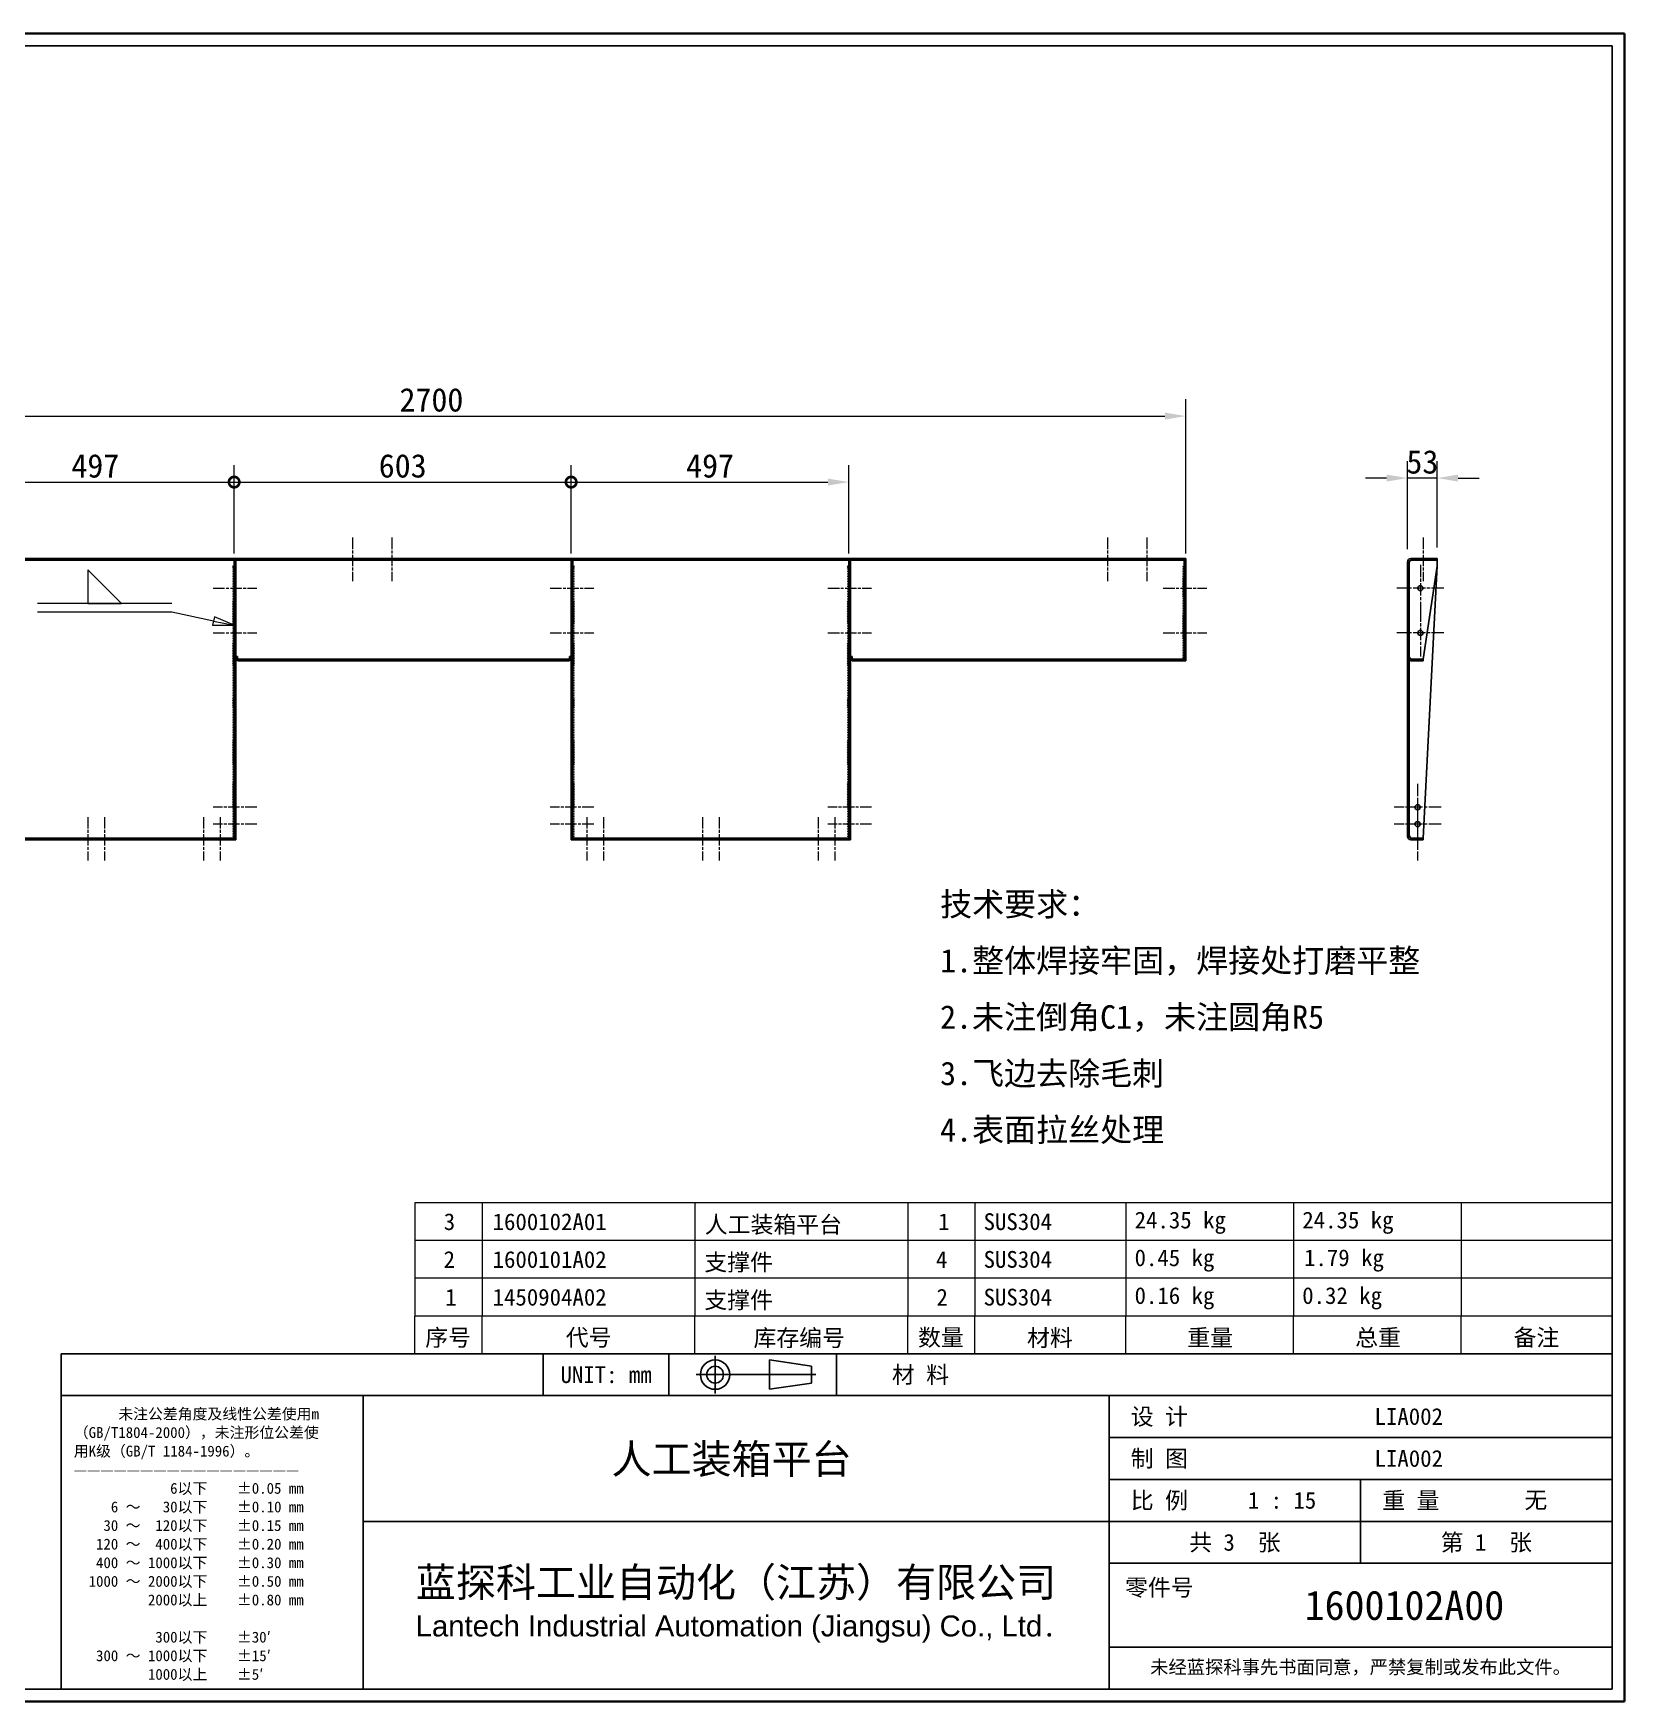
# Model space of a CAD drawing. Header units: millimetres. Extents: x 90 to 4373, y 82 to 3068.
# Drawn here: x 1525 to 4373, y 82 to 3068 of the extents above; entities that cross this region are included whole.
import ezdxf
from ezdxf.enums import TextEntityAlignment as Align

# ---------------------------------------------------------------- set-up
doc = ezdxf.new("R2010")
doc.units = ezdxf.units.MM
doc.header["$LTSCALE"] = 15
doc.linetypes.add('CHAIN', pattern=[0.3543, 0.2362, -0.0295, 0.0591, -0.0295])
doc.linetypes.add('DASHED', pattern=[0.2067, 0.1654, -0.0413])
for name, color, linetype, lineweight in [('1', 7, 'Continuous', 18), ('可见 (ISO)', 7, 'Continuous', 25), ('图框 (ISO)', 7, 'Continuous', 35), ('标题 (ISO)', 7, 'Continuous', 25)]:
    doc.layers.add(name, color=color, linetype=linetype, lineweight=lineweight)
for name, color, linetype, lineweight, true_color in [('中心标记 (ISO)', 1, 'CHAIN', 18, 0xff0000), ('中心线 (ISO)', 1, 'CHAIN', 18, 0xff0000), ('尺寸 (ISO)', 7, 'Continuous', 18, 0x008000), ('符号 (ISO)', 7, 'Continuous', 18, 0x008000), ('隐藏 (ISO)', 5, 'DASHED', 18, 0x0000ff)]:
    doc.layers.add(name, color=color, linetype=linetype, lineweight=lineweight, true_color=true_color)
doc.styles.add('文本样式164', font='SimSun.ttf')
doc.styles.add('文本样式165', font='SimSun.ttf')
doc.styles.add('文本样式74', font='SimSun.ttf')
doc.styles.add('最新国标', font='simfang.ttf')
doc.styles.add('注释文本 (ISO)', font='simfang.ttf')
doc.dimstyles.new('默认 (GB)', dxfattribs={"dimscale": 15, "dimtxt": 2.8, "dimasz": 2.5, "dimexe": 2, "dimexo": 1.5, "dimgap": 0.5, "dimtad": 1, "dimtoh": 1, "dimdsep": 46, "dimtxsty": '最新国标', "dimcen": 0.09, "dimdle": 10, "dimclrd": 256, "dimclre": 256, "dimclrt": 256, "dimaunit": 1, "dimadec": 3, "dimazin": 2, "dimtfac": 0.535714, "dimtdec": 3, "dimtmove": 0, "dimatfit": 3, "dimfxl": 0, "dimtolj": 1, "dimlwd": -1, "dimlwe": -1, "dimarcsym": 0})

# ---------------------------------------------------------------- blocks, each defined once
blk = doc.blocks.new('图框 最新国标')
at = {"layer": '图框 (ISO)'}
for p, q in [((6, 7), (6, 204.5)), ((6, 204.5), (291.5, 204.5)), ((291.5, 204.5), (291.5, 5.5)), ((6, 7), (6, 5.5)), ((6, 7), (6, 5.5)), ((291.5, 5.5), (6, 5.5))]:
    blk.add_line(p, q, dxfattribs=at)
at = {"layer": '图框 (ISO)', "color": 7, "linetype": 'Continuous', "lineweight": 25}
for p, q in [((18, 203), (290, 203)), ((18, 7), (18, 203)), ((18, 203), (290, 203)), ((53, 203), (53, 195)), ((290, 203), (290, 7)), ((290, 203), (290, 7)), ((53, 195), (18, 195)), ((290, 7), (6, 7)), ((290, 7), (18, 7))]:
    blk.add_line(p, q, dxfattribs=at)
at = {"layer": '图框 (ISO)', "style": '文本样式74'}
blk.add_attdef('零件代号_001', (44.55, 200.25), '', height=2.5, rotation=180, dxfattribs=at)
blk = doc.blocks.new('标题栏 最新国标')
at = {"layer": '标题 (ISO)'}
for p, q in [((381.98, -183.84), (196.98, -183.84)), ((196.98, -183.84), (196.98, -223.84)), ((254.48, -183.84), (254.48, -188.84)), ((269.48, -183.84), (269.48, -188.84)), ((281.48, -188.09), (281.48, -184.59)), ((281.48, -184.59), (286.48, -185.34)), ((289.48, -183.84), (289.48, -188.84)), ((381.98, -223.84), (381.98, -183.84)), ((383.48, -183.84), (383.48, -225.34)), ((286.48, -185.34), (286.48, -187.34)), ((196.98, -188.84), (381.98, -188.84)), ((232.98, -188.84), (232.98, -223.84)), ((286.48, -187.34), (281.48, -188.09)), ((321.98, -188.84), (321.98, -223.84)), ((321.98, -193.84), (381.98, -193.84)), ((321.98, -198.84), (381.98, -198.84)), ((351.98, -198.84), (351.98, -208.84)), ((321.98, -203.84), (232.98, -203.84)), ((321.98, -203.84), (381.98, -203.84)), ((321.98, -208.84), (381.98, -208.84)), ((321.98, -218.84), (381.98, -218.84)), ((196.98, -223.84), (381.98, -223.84)), ((383.48, -225.34), (196.98, -225.34))]:
    blk.add_line(p, q, dxfattribs=at)
at = {"layer": '标题 (ISO)', "linetype": 'CHAIN', "ltscale": 5.000333}
blk.add_line((274.98, -184.09), (274.98, -188.59), dxfattribs=at)
at = {"layer": '标题 (ISO)', "linetype": 'CHAIN', "ltscale": 15.834605}
blk.add_line((272.73, -186.34), (286.98, -186.34), dxfattribs=at)
at = {"layer": '标题 (ISO)'}
for radius in [1.75, 1]:
    blk.add_circle((274.98, -186.34), radius, dxfattribs=at)
at = {"layer": '1', "style": '文本样式164'}
for s, p in [('材 料', (299.48, -186.34)), ('UNIT: mm', (261.98, -186.34)), ('设 计', (327.98, -191.34)), ('制 图', (327.98, -196.34)), ('比 例', (327.98, -201.34)), ('重 量', (357.98, -201.34)), ('共 3  张', (336.98, -206.34)), ('第 1  张', (366.98, -206.34))]:
    blk.add_text(s, height=2, dxfattribs=at).set_placement(p, align=Align.MIDDLE_CENTER)
at = {"layer": '标题 (ISO)', "style": '注释文本 (ISO)'}
for s, insert, char_height, attachment_point, line_spacing_factor in [('\\fSimSun|b0|i0;{\\H1.3000;      未注公差角度及线性公差使用m\\P}\\fSimSun|b0|i0;{\\H1.3000;（GB/T1804-2000），未注形位公差使\\P}\\fSimSun|b0|i0;{\\H1.3000;用K级（GB/T 1184-1996）。\\P}\\fSimSun|b0|i0;{\\H1.3000;—————————————————\\P}\\fSimSun|b0|i0;{\\H1.3000;             6以下    ±0.05 mm\\P}\\fSimSun|b0|i0;{\\H1.3000;     6 ～   30以下    ±0.10 mm\\P}\\fSimSun|b0|i0;{\\H1.3000;    30 ～  120以下    ±0.15 mm\\P}\\fSimSun|b0|i0;{\\H1.3000;   120 ～  400以下    ±0.20 mm\\P}\\fSimSun|b0|i0;{\\H1.3000;   400 ～ 1000以下    ±0.30 mm\\P}\\fSimSun|b0|i0;{\\H1.3000;  1000 ～ 2000以下    ±0.50 mm\\P}\\fSimSun|b0|i0;{\\H1.3000;          2000以上    ±0.80 mm\\P}\\fSimSun|b0|i0;{\\H1.3000;\\P}\\fSimSun|b0|i0;{\\H1.3000;           300以下    ±30′\\P}\\fSimSun|b0|i0;{\\H1.3000;   300 ～ 1000以下    ±15′\\P}\\fSimSun|b0|i0;{\\H1.3000;          1000以上    ±5′}', (198.48, -206.63), 1.3, 4, 1.023913), ('{\\fMicrosoft YaHei|b0|i0|c134|p34;\\H1.75x;蓝探科工业自动化（江苏）有限公司\\P\\fArial|b0|i0|c0|p34;\\H0.71429x;Lantech Industrial Automation (Jiangsu) Co., Ltd\\fFangSong|b0|i0|c134|p49;.\\H1.15195x; }', (277.48, -213.84), 2, 5, 0.978695)]:
    blk.add_mtext(s, dxfattribs=dict(at, insert=insert, char_height=char_height, attachment_point=attachment_point, line_spacing_factor=line_spacing_factor))
at = {"layer": '标题 (ISO)', "attachment_point": 5, "style": '注释文本 (ISO)'}
for s, insert, char_height in [('\\fFangSong|b0|i0;零件号', (327.98, -211.84), 2), ('\\fSimSun|b0|i0;{\\H1.6000;未经蓝探科事先书面同意，严禁复制或发布此文件。}', (351.98, -221.34), 1.6)]:
    blk.add_mtext(s, dxfattribs=dict(at, insert=insert, char_height=char_height))
at = {"layer": '标题 (ISO)', "style": '注释文本 (ISO)'}
blk.add_attdef('材料', text='', height=2, dxfattribs=at).set_placement((324.48, -186.34), align=Align.MIDDLE_CENTER)
at = {"layer": '标题 (ISO)'}
for tag, p, height, style in [('设计人_001', (353.65, -192.33), 2, '注释文本 (ISO)'), ('库存编号_001', (262.62, -198.15), 3.5, '文本样式165'), ('设计人_001', (353.65, -197.33), 2, '注释文本 (ISO)'), ('视图比例_001', (338.53, -202.33), 2, '注释文本 (ISO)'), ('质量\\P3;_001', (371.53, -202.3), 2, '注释文本 (ISO)'), ('零件代号_001', (345.31, -215.59), 3.5, '文本样式165')]:
    blk.add_attdef(tag, p, '', height=height, dxfattribs=dict(at, style=style))
blk = doc.blocks.new('_DotSmall')
at = {"color": 0, "linetype": 'ByBlock', "const_width": 0.5}
blk.add_lwpolyline([(-0.0625, 0, 1), (0.0625, 0, 1)], format="xyb", close=True, dxfattribs=at)
blk = doc.blocks.new('*D7')
at = {"layer": 'Defpoints', "color": 0, "transparency": 16777216}
for p in [(1884.4, 2264.6), (1387.4, 2114.6), (1884.4, 2114.6)]:
    blk.add_point(p, dxfattribs=at)
at = {"layer": '尺寸 (ISO)', "color": 116, "true_color": 0x00803f, "transparency": 16777216}
for p, q in [((1387.4, 2137.1), (1387.4, 2294.6)), ((1884.4, 2137.1), (1884.4, 2294.6)), ((1387.4, 2264.6), (1884.4, 2264.6))]:
    blk.add_line(p, q, dxfattribs=at)
at = {"layer": '尺寸 (ISO)', "color": 116, "true_color": 0x00803f, "transparency": 16777216, "xscale": 37.5, "yscale": 37.5, "zscale": 37.5, "rotation": 180}
blk.add_blockref('_DotSmall', (1387.4, 2264.6), dxfattribs=at)
at = {"layer": '尺寸 (ISO)', "color": 116, "true_color": 0x00803f, "transparency": 16777216, "xscale": 37.5, "yscale": 37.5, "zscale": 37.5}
blk.add_blockref('_DotSmall', (1884.4, 2264.6), dxfattribs=at)
at = {"layer": '尺寸 (ISO)', "transparency": 16777216, "insert": (1636, 2293.4), "char_height": 42, "attachment_point": 5, "style": '最新国标'}
blk.add_mtext('\\A1;497', dxfattribs=at)
blk = doc.blocks.new('*D8')
at = {"layer": 'Defpoints', "color": 0, "transparency": 16777216}
for p in [(2487.4, 2264.6), (1884.4, 2114.6), (2487.4, 2114.6)]:
    blk.add_point(p, dxfattribs=at)
at = {"layer": '尺寸 (ISO)', "color": 116, "true_color": 0x00803f, "transparency": 16777216}
for p, q in [((1884.4, 2137.1), (1884.4, 2294.6)), ((2487.4, 2137.1), (2487.4, 2294.6)), ((1884.4, 2264.6), (2487.4, 2264.6))]:
    blk.add_line(p, q, dxfattribs=at)
at = {"layer": '尺寸 (ISO)', "color": 116, "true_color": 0x00803f, "transparency": 16777216, "xscale": 37.5, "yscale": 37.5, "zscale": 37.5, "rotation": 180}
blk.add_blockref('_DotSmall', (1884.4, 2264.6), dxfattribs=at)
at = {"layer": '尺寸 (ISO)', "color": 116, "true_color": 0x00803f, "transparency": 16777216, "xscale": 37.5, "yscale": 37.5, "zscale": 37.5}
blk.add_blockref('_DotSmall', (2487.4, 2264.6), dxfattribs=at)
at = {"layer": '尺寸 (ISO)', "transparency": 16777216, "insert": (2186, 2293.4), "char_height": 42, "attachment_point": 5, "style": '最新国标'}
blk.add_mtext('\\A1;603', dxfattribs=at)
blk = doc.blocks.new('*D9')
at = {"layer": 'Defpoints', "color": 0, "transparency": 16777216}
for p in [(2984.4, 2264.6), (2487.4, 2114.6), (2984.4, 2114.6)]:
    blk.add_point(p, dxfattribs=at)
at = {"layer": '尺寸 (ISO)', "color": 116, "true_color": 0x00803f, "transparency": 16777216}
for p, q in [((2487.4, 2137.1), (2487.4, 2294.6)), ((2984.4, 2137.1), (2984.4, 2294.6)), ((2487.4, 2264.6), (2946.9, 2264.6))]:
    blk.add_line(p, q, dxfattribs=at)
blk.add_solid([(2946.9, 2270.9), (2946.9, 2258.4), (2984.4, 2264.6)], dxfattribs=at)
at = {"layer": '尺寸 (ISO)', "color": 116, "true_color": 0x00803f, "transparency": 16777216, "xscale": 37.5, "yscale": 37.5, "zscale": 37.5, "rotation": 180}
blk.add_blockref('_DotSmall', (2487.4, 2264.6), dxfattribs=at)
at = {"layer": '尺寸 (ISO)', "transparency": 16777216, "insert": (2736, 2293.4), "char_height": 42, "attachment_point": 5, "style": '最新国标'}
blk.add_mtext('\\A1;497', dxfattribs=at)
blk = doc.blocks.new('*D10')
at = {"layer": 'Defpoints', "color": 0, "transparency": 16777216}
for p in [(3587.4, 2382.7), (887.4, 2114.4), (3587.4, 2114.4)]:
    blk.add_point(p, dxfattribs=at)
at = {"layer": '尺寸 (ISO)', "color": 116, "true_color": 0x00803f, "transparency": 16777216}
for p, q in [((887.4, 2136.9), (887.4, 2412.7)), ((3587.4, 2136.9), (3587.4, 2412.7)), ((924.9, 2382.7), (3549.9, 2382.7))]:
    blk.add_line(p, q, dxfattribs=at)
for points in [[(924.9, 2389), (924.9, 2376.5), (887.4, 2382.7)], [(3549.9, 2389), (3549.9, 2376.5), (3587.4, 2382.7)]]:
    blk.add_solid(points, dxfattribs=at)
at = {"layer": '尺寸 (ISO)', "transparency": 16777216, "insert": (2237.4, 2411.5), "char_height": 42, "attachment_point": 5, "style": '最新国标'}
blk.add_mtext('\\A1;2700', dxfattribs=at)
blk = doc.blocks.new('*D13')
at = {"layer": 'Defpoints', "color": 0, "transparency": 16777216}
for p in [(3984.1, 2271.8), (3984.1, 2121.8), (4037.1, 2124.8)]:
    blk.add_point(p, dxfattribs=at)
at = {"layer": '尺寸 (ISO)', "color": 116, "true_color": 0x00803f, "transparency": 16777216}
for p, q in [((3984.1, 2144.3), (3984.1, 2301.8)), ((4037.1, 2147.3), (4037.1, 2301.8)), ((3946.6, 2271.8), (3909.1, 2271.8)), ((4037.1, 2271.8), (3984.1, 2271.8)), ((4074.6, 2271.8), (4112.1, 2271.8))]:
    blk.add_line(p, q, dxfattribs=at)
for points in [[(3946.6, 2278), (3946.6, 2265.5), (3984.1, 2271.8)], [(4074.6, 2278), (4074.6, 2265.5), (4037.1, 2271.8)]]:
    blk.add_solid(points, dxfattribs=at)
at = {"layer": '尺寸 (ISO)', "transparency": 16777216, "insert": (4010.6, 2300.5), "char_height": 42, "attachment_point": 5, "style": '最新国标'}
blk.add_mtext('\\A1;53', dxfattribs=at)
blk = doc.blocks.new('明细栏')
at = {"layer": '符号 (ISO)'}
for p, q in [((290, 65.01), (147.2, 65.01)), ((147.2, 65.01), (147.2, 51.5)), ((155.2, 65.01), (155.2, 51.5)), ((180.6, 65.01), (180.6, 51.5)), ((206, 65.01), (206, 51.5)), ((214, 65.01), (214, 51.5)), ((232, 65.01), (232, 51.5)), ((252, 65.01), (252, 51.5)), ((272, 65.01), (272, 51.5)), ((290, 65.01), (290, 51.5)), ((290, 60.51), (147.2, 60.51)), ((290, 56), (147.2, 56)), ((290, 51.5), (147.2, 51.5)), ((147.2, 47), (147.2, 51.5)), ((155.2, 47), (155.2, 51.5)), ((180.6, 47), (180.6, 51.5)), ((206, 47), (206, 51.5)), ((214, 47), (214, 51.5)), ((232, 47), (232, 51.5)), ((252, 47), (252, 51.5)), ((272, 47), (272, 51.5)), ((290, 47), (290, 51.5)), ((290, 47), (147.2, 47))]:
    blk.add_line(p, q, dxfattribs=at)
at = {"layer": '符号 (ISO)', "char_height": 2, "attachment_point": 7, "style": '注释文本 (ISO)'}
for s, insert in [('3', (150.63, 61.72)), ('1600102A01', (156.46, 61.71)), ('人工装箱平台', (181.77, 61.18)), ('1', (209.61, 61.74)), ('SUS304', (215.03, 61.72)), ('24.35 kg', (233.05, 61.29)), ('24.35 kg', (253.05, 61.29)), ('2', (150.61, 57.24)), ('1600101A02', (156.46, 57.21)), ('支撑件', (181.72, 56.69)), ('4', (209.35, 57.24)), ('SUS304', (215.03, 57.22)), ('0.45 kg', (233.04, 56.79)), ('1.79 kg', (253.26, 56.79)), ('1', (150.81, 52.74)), ('1450904A02', (156.46, 52.71)), ('支撑件', (181.72, 52.19)), ('2', (209.41, 52.74)), ('SUS304', (215.03, 52.72)), ('0.16 kg', (233.04, 52.28)), ('0.32 kg', (253.04, 52.28)), ('序号', (148.42, 47.7)), ('代号', (165.19, 47.72)), ('库存编号', (187.58, 47.65)), ('数量', (207.21, 47.71)), ('材料', (220.21, 47.67)), ('重量', (239.33, 47.77)), ('总重', (259.36, 47.74)), ('备注', (278.25, 47.72))]:
    blk.add_mtext(s, dxfattribs=dict(at, insert=insert))
blk = doc.blocks.new('Caterpillar3')
at = {"layer": '符号 (ISO)'}
for centre in [(125.62, 141.19), (125.62, 140.99), (125.62, 140.79), (125.62, 140.59), (125.62, 140.39), (125.62, 140.19), (125.62, 139.99), (125.62, 139.79), (125.62, 139.59), (125.62, 139.39), (125.62, 139.19), (125.62, 138.99), (125.62, 138.79), (125.62, 138.59), (125.62, 138.39), (125.62, 138.19), (125.62, 137.99), (125.62, 137.79), (125.62, 137.59), (125.62, 137.39), (125.62, 137.19), (125.62, 136.99), (125.62, 136.79), (125.62, 136.59), (125.62, 136.39), (125.62, 136.19), (125.62, 135.99), (125.62, 135.79), (125.62, 135.59), (125.62, 135.39), (125.62, 135.19), (125.62, 134.99), (125.62, 134.79), (125.62, 134.59), (125.62, 134.39), (125.62, 134.19), (125.62, 133.99), (125.62, 133.79), (125.62, 133.59), (125.62, 133.39), (125.62, 133.19), (125.62, 132.99), (125.62, 132.78), (125.62, 132.58), (125.62, 132.38), (125.62, 132.18), (125.62, 131.98), (125.62, 131.78), (125.62, 131.58), (125.62, 131.38), (125.62, 131.18), (125.62, 130.98), (125.62, 130.78), (125.62, 130.58), (125.62, 130.38), (125.62, 130.18), (125.62, 129.98), (125.62, 129.78), (125.62, 129.58), (125.62, 129.38), (125.62, 129.18), (125.62, 128.98), (125.62, 128.78), (125.62, 128.58), (125.62, 128.38), (125.62, 128.18), (125.62, 127.98), (125.62, 127.78), (125.62, 127.58), (125.62, 127.38), (125.62, 127.18), (125.62, 126.98), (125.62, 126.78), (125.62, 126.58), (125.62, 126.38), (125.62, 126.18), (125.62, 125.98), (125.62, 125.78), (125.62, 125.58), (125.62, 125.38), (125.62, 125.18), (125.62, 124.98), (125.62, 124.78), (125.62, 124.58), (125.62, 124.37), (125.62, 124.17), (125.62, 123.97), (125.62, 123.77), (125.62, 123.57), (125.62, 123.37), (125.62, 123.17), (125.62, 122.97), (125.62, 122.77), (125.62, 122.57), (125.62, 122.37), (125.62, 122.17), (125.62, 121.97), (125.62, 121.77), (125.62, 121.57), (125.62, 121.37), (125.62, 121.17), (125.62, 120.97), (125.62, 120.77), (125.62, 120.57), (125.62, 120.37), (125.62, 120.17), (125.62, 119.97), (125.62, 119.77), (125.62, 119.57), (125.62, 119.37), (125.62, 119.17), (125.62, 118.97), (125.62, 118.77), (125.62, 118.57), (125.62, 118.37), (125.62, 118.17), (125.62, 117.97), (125.62, 117.77), (125.62, 117.57), (125.62, 117.37), (125.62, 117.17), (125.62, 116.97), (125.62, 116.77), (125.62, 116.57), (125.62, 116.37), (125.62, 116.17), (125.62, 115.97), (125.62, 115.76), (125.62, 115.56), (125.62, 115.36), (125.62, 115.16), (125.62, 114.96), (125.62, 114.76), (125.62, 114.56), (125.62, 114.36), (125.62, 114.16), (125.62, 113.96), (125.62, 113.76), (125.62, 113.56), (125.62, 113.36), (125.62, 113.16), (125.62, 112.96), (125.62, 112.76), (125.62, 112.56), (125.62, 112.36), (125.62, 112.16), (125.62, 111.96), (125.62, 111.76), (125.62, 111.56), (125.62, 111.36), (125.62, 111.16), (125.62, 110.96), (125.62, 110.76), (125.62, 110.56), (125.62, 110.36), (125.62, 110.16), (125.62, 109.96), (125.62, 109.76), (125.62, 109.56), (125.62, 109.36), (125.62, 109.16), (125.62, 108.96)]:
    blk.add_arc(centre, 0.3, 228.1897, 311.8103, dxfattribs=at)
blk = doc.blocks.new('Caterpillar4')
at = {"layer": '符号 (ISO)'}
for centre in [(166.02, 141.19), (166.02, 140.99), (166.02, 140.79), (166.02, 140.59), (166.02, 140.39), (166.02, 140.19), (166.02, 139.99), (166.02, 139.79), (166.02, 139.59), (166.02, 139.39), (166.02, 139.19), (166.02, 138.99), (166.02, 138.79), (166.02, 138.59), (166.02, 138.39), (166.02, 138.19), (166.02, 137.99), (166.02, 137.79), (166.02, 137.59), (166.02, 137.39), (166.02, 137.19), (166.02, 136.99), (166.02, 136.79), (166.02, 136.59), (166.02, 136.39), (166.02, 136.19), (166.02, 135.99), (166.02, 135.79), (166.02, 135.59), (166.02, 135.39), (166.02, 135.19), (166.02, 134.99), (166.02, 134.79), (166.02, 134.59), (166.02, 134.39), (166.02, 134.19), (166.02, 133.99), (166.02, 133.79), (166.02, 133.59), (166.02, 133.39), (166.02, 133.19), (166.02, 132.99), (166.02, 132.78), (166.02, 132.58), (166.02, 132.38), (166.02, 132.18), (166.02, 131.98), (166.02, 131.78), (166.02, 131.58), (166.02, 131.38), (166.02, 131.18), (166.02, 130.98), (166.02, 130.78), (166.02, 130.58), (166.02, 130.38), (166.02, 130.18), (166.02, 129.98), (166.02, 129.78), (166.02, 129.58), (166.02, 129.38), (166.02, 129.18), (166.02, 128.98), (166.02, 128.78), (166.02, 128.58), (166.02, 128.38), (166.02, 128.18), (166.02, 127.98), (166.02, 127.78), (166.02, 127.58), (166.02, 127.38), (166.02, 127.18), (166.02, 126.98), (166.02, 126.78), (166.02, 126.58), (166.02, 126.38), (166.02, 126.18), (166.02, 125.98), (166.02, 125.78), (166.02, 125.58), (166.02, 125.38), (166.02, 125.18), (166.02, 124.98), (166.02, 124.78), (166.02, 124.58), (166.02, 124.37), (166.02, 124.17), (166.02, 123.97), (166.02, 123.77), (166.02, 123.57), (166.02, 123.37), (166.02, 123.17), (166.02, 122.97), (166.02, 122.77), (166.02, 122.57), (166.02, 122.37), (166.02, 122.17), (166.02, 121.97), (166.02, 121.77), (166.02, 121.57), (166.02, 121.37), (166.02, 121.17), (166.02, 120.97), (166.02, 120.77), (166.02, 120.57), (166.02, 120.37), (166.02, 120.17), (166.02, 119.97), (166.02, 119.77), (166.02, 119.57), (166.02, 119.37), (166.02, 119.17), (166.02, 118.97), (166.02, 118.77), (166.02, 118.57), (166.02, 118.37), (166.02, 118.17), (166.02, 117.97), (166.02, 117.77), (166.02, 117.57), (166.02, 117.37), (166.02, 117.17), (166.02, 116.97), (166.02, 116.77), (166.02, 116.57), (166.02, 116.37), (166.02, 116.17), (166.02, 115.97), (166.02, 115.76), (166.02, 115.56), (166.02, 115.36), (166.02, 115.16), (166.02, 114.96), (166.02, 114.76), (166.02, 114.56), (166.02, 114.36), (166.02, 114.16), (166.02, 113.96), (166.02, 113.76), (166.02, 113.56), (166.02, 113.36), (166.02, 113.16), (166.02, 112.96), (166.02, 112.76), (166.02, 112.56), (166.02, 112.36), (166.02, 112.16), (166.02, 111.96), (166.02, 111.76), (166.02, 111.56), (166.02, 111.36), (166.02, 111.16), (166.02, 110.96), (166.02, 110.76), (166.02, 110.56), (166.02, 110.36), (166.02, 110.16), (166.02, 109.96), (166.02, 109.76), (166.02, 109.56), (166.02, 109.36), (166.02, 109.16), (166.02, 108.96)]:
    blk.add_arc(centre, 0.3, 228.1897, 311.8103, dxfattribs=at)
blk = doc.blocks.new('Caterpillar5')
at = {"layer": '符号 (ISO)'}
for centre in [(198.96, 141.19), (198.96, 140.99), (198.96, 140.79), (198.96, 140.59), (198.96, 140.39), (198.96, 140.19), (198.96, 139.99), (198.96, 139.79), (198.96, 139.59), (198.96, 139.39), (198.96, 139.19), (198.96, 138.99), (198.96, 138.79), (198.96, 138.59), (198.96, 138.39), (198.96, 138.19), (198.96, 137.99), (198.96, 137.79), (198.96, 137.59), (198.96, 137.39), (198.96, 137.19), (198.96, 136.99), (198.96, 136.79), (198.96, 136.59), (198.96, 136.39), (198.96, 136.19), (198.96, 135.99), (198.96, 135.79), (198.96, 135.59), (198.96, 135.39), (198.96, 135.19), (198.96, 134.99), (198.96, 134.79), (198.96, 134.59), (198.96, 134.39), (198.96, 134.19), (198.96, 133.99), (198.96, 133.79), (198.96, 133.59), (198.96, 133.39), (198.96, 133.19), (198.96, 132.99), (198.96, 132.78), (198.96, 132.58), (198.96, 132.38), (198.96, 132.18), (198.96, 131.98), (198.96, 131.78), (198.96, 131.58), (198.96, 131.38), (198.96, 131.18), (198.96, 130.98), (198.96, 130.78), (198.96, 130.58), (198.96, 130.38), (198.96, 130.18), (198.96, 129.98), (198.96, 129.78), (198.96, 129.58), (198.96, 129.38), (198.96, 129.18), (198.96, 128.98), (198.96, 128.78), (198.96, 128.58), (198.96, 128.38), (198.96, 128.18), (198.96, 127.98), (198.96, 127.78), (198.96, 127.58), (198.96, 127.38), (198.96, 127.18), (198.96, 126.98), (198.96, 126.78), (198.96, 126.58), (198.96, 126.38), (198.96, 126.18), (198.96, 125.98), (198.96, 125.78), (198.96, 125.58), (198.96, 125.38), (198.96, 125.18), (198.96, 124.98), (198.96, 124.78), (198.96, 124.58), (198.96, 124.37), (198.96, 124.17), (198.96, 123.97), (198.96, 123.77), (198.96, 123.57), (198.96, 123.37), (198.96, 123.17), (198.96, 122.97), (198.96, 122.77), (198.96, 122.57), (198.96, 122.37), (198.96, 122.17), (198.96, 121.97), (198.96, 121.77), (198.96, 121.57), (198.96, 121.37), (198.96, 121.17), (198.96, 120.97), (198.96, 120.77), (198.96, 120.57), (198.96, 120.37), (198.96, 120.17), (198.96, 119.97), (198.96, 119.77), (198.96, 119.57), (198.96, 119.37), (198.96, 119.17), (198.96, 118.97), (198.96, 118.77), (198.96, 118.57), (198.96, 118.37), (198.96, 118.17), (198.96, 117.97), (198.96, 117.77), (198.96, 117.57), (198.96, 117.37), (198.96, 117.17), (198.96, 116.97), (198.96, 116.77), (198.96, 116.57), (198.96, 116.37), (198.96, 116.17), (198.96, 115.97), (198.96, 115.76), (198.96, 115.56), (198.96, 115.36), (198.96, 115.16), (198.96, 114.96), (198.96, 114.76), (198.96, 114.56), (198.96, 114.36), (198.96, 114.16), (198.96, 113.96), (198.96, 113.76), (198.96, 113.56), (198.96, 113.36), (198.96, 113.16), (198.96, 112.96), (198.96, 112.76), (198.96, 112.56), (198.96, 112.36), (198.96, 112.16), (198.96, 111.96), (198.96, 111.76), (198.96, 111.56), (198.96, 111.36), (198.96, 111.16), (198.96, 110.96), (198.96, 110.76), (198.96, 110.56), (198.96, 110.36), (198.96, 110.16), (198.96, 109.96), (198.96, 109.76), (198.96, 109.56), (198.96, 109.36), (198.96, 109.16), (198.96, 108.96)]:
    blk.add_arc(centre, 0.3, 228.1897, 311.8103, dxfattribs=at)
blk = doc.blocks.new('Caterpillar6')
at = {"layer": '符号 (ISO)'}
for centre in [(238.96, 141.18), (238.96, 140.98), (238.96, 140.78), (238.96, 140.58), (238.96, 140.38), (238.96, 140.18), (238.96, 139.98), (238.96, 139.77), (238.96, 139.57), (238.96, 139.37), (238.96, 139.17), (238.96, 138.97), (238.96, 138.77), (238.96, 138.57), (238.96, 138.37), (238.96, 138.17), (238.96, 137.97), (238.96, 137.77), (238.96, 137.57), (238.96, 137.37), (238.96, 137.17), (238.96, 136.97), (238.96, 136.77), (238.96, 136.57), (238.96, 136.37), (238.96, 136.17), (238.96, 135.97), (238.96, 135.76), (238.96, 135.56), (238.96, 135.36), (238.96, 135.16), (238.96, 134.96), (238.96, 134.76), (238.96, 134.56), (238.96, 134.36), (238.96, 134.16), (238.96, 133.96), (238.96, 133.76), (238.96, 133.56), (238.96, 133.36), (238.96, 133.16), (238.96, 132.96), (238.96, 132.76), (238.96, 132.56), (238.96, 132.36), (238.96, 132.16), (238.96, 131.95), (238.96, 131.75), (238.96, 131.55), (238.96, 131.35), (238.96, 131.15), (238.96, 130.95), (238.96, 130.75), (238.96, 130.55), (238.96, 130.35), (238.96, 130.15)]:
    blk.add_arc(centre, 0.3, 228.1897, 311.8103, dxfattribs=at)
blk = doc.blocks.new('焊接符号标识符1')
at = {"layer": '符号 (ISO)'}
for p, q in [((112.18, 136.49), (108.18, 140.49)), ((108.18, 140.49), (108.18, 136.49)), ((118.18, 135.44), (102.18, 135.44)), ((108.18, 136.49), (112.18, 136.49)), ((123.16, 134.4), (118.18, 135.44)), ((123.27, 134.89), (123.06, 133.91)), ((123.06, 133.91), (125.61, 133.89)), ((123.16, 134.4), (125.61, 133.89)), ((125.61, 133.89), (123.27, 134.89))]:
    blk.add_line(p, q, dxfattribs=at)
at = {"layer": '符号 (ISO)', "linetype": 'DASHED', "ltscale": 12.901145}
blk.add_line((118.18, 136.49), (102.18, 136.49), dxfattribs=at)
at = {"layer": '符号 (ISO)', "flags": 128}
blk.add_lwpolyline([(123.06, 133.91), (125.61, 133.89), (123.27, 134.89), (123.06, 133.91)], dxfattribs=at)
at = {"layer": '符号 (ISO)'}
blk.add_solid([(123.06, 133.91), (125.61, 133.89), (123.27, 134.89), (123.06, 133.91)], dxfattribs=at)

msp = doc.modelspace()

# ---------------------------------------------------------------- linework, layer by layer
at = {"layer": '中心标记 (ISO)', "ltscale": 6.222661}
for p, q in [((4007.056, 2116.751), (4007.056, 2032.751)), ((4049.056, 2074.751), (3965.056, 2074.751)), ((4007.056, 2036.751), (4007.056, 1952.751)), ((4049.056, 1994.751), (3965.056, 1994.751)), ((4002.056, 1724.751), (4002.056, 1640.751)), ((4044.056, 1682.751), (3960.056, 1682.751)), ((4002.056, 1694.751), (4002.056, 1610.751)), ((4044.056, 1652.751), (3960.056, 1652.751))]:
    msp.add_line(p, q, dxfattribs=at)
at = {"layer": '中心线 (ISO)', "ltscale": 5.778179}
for p, q in [((2096.373, 2165.251), (2096.373, 2087.251)), ((2166.373, 2165.251), (2166.373, 2087.251)), ((3447.373, 2165.251), (3447.373, 2087.251)), ((3517.373, 2165.251), (3517.373, 2087.251)), ((4012.056, 2165.251), (4012.056, 2087.251)), ((1846.873, 2074.751), (1924.873, 2074.751)), ((2449.873, 2074.751), (2527.873, 2074.751)), ((2946.873, 2074.751), (3024.873, 2074.751)), ((3546.873, 2074.751), (3624.873, 2074.751)), ((1846.873, 1994.751), (1924.873, 1994.751)), ((2449.873, 1994.751), (2527.873, 1994.751)), ((2946.873, 1994.751), (3024.873, 1994.751)), ((3546.873, 1994.751), (3624.873, 1994.751)), ((1924.873, 1682.751), (1846.873, 1682.751)), ((2527.873, 1682.751), (2449.873, 1682.751)), ((3024.873, 1682.751), (2946.873, 1682.751)), ((1622.373, 1665.251), (1622.373, 1587.251)), ((1652.373, 1665.251), (1652.373, 1587.251)), ((1829.373, 1665.251), (1829.373, 1587.251)), ((1924.873, 1652.751), (1846.873, 1652.751)), ((1859.373, 1665.251), (1859.373, 1587.251)), ((2527.873, 1652.751), (2449.873, 1652.751)), ((2515.373, 1665.251), (2515.373, 1587.251)), ((2545.373, 1665.251), (2545.373, 1587.251)), ((2722.373, 1665.251), (2722.373, 1587.251)), ((2752.373, 1665.251), (2752.373, 1587.251)), ((2929.373, 1665.251), (2929.373, 1587.251)), ((3024.873, 1652.751), (2946.873, 1652.751)), ((2959.373, 1665.251), (2959.373, 1587.251)), ((4002.056, 1665.251), (4002.056, 1587.251))]:
    msp.add_line(p, q, dxfattribs=at)
at = {"layer": '可见 (ISO)'}
for p, q in [((3582.373, 2127.751), (892.373, 2127.751)), ((892.373, 2124.751), (3582.373, 2124.751)), ((1884.373, 2124.751), (1884.373, 2114.879)), ((1884.373, 2124.751), (1887.373, 2124.751)), ((1887.373, 2124.751), (1887.373, 2114.879)), ((2487.373, 2124.751), (2487.373, 2114.879)), ((2487.373, 2124.751), (2490.373, 2124.751)), ((2490.373, 2124.751), (2490.373, 2114.879)), ((2984.373, 2124.751), (2984.373, 2114.879)), ((2984.373, 2124.751), (2987.373, 2124.751)), ((2987.373, 2124.751), (2987.373, 2114.879)), ((3582.373, 2127.751), (3587.373, 2127.751)), ((3584.373, 2124.751), (3582.373, 2124.751)), ((3584.373, 2124.751), (3584.373, 2115.123)), ((3584.373, 2124.751), (3587.373, 2124.751)), ((3587.373, 2124.751), (3587.373, 2127.751)), ((3587.373, 2124.751), (3587.373, 2115.123)), ((3984.056, 2121.751), (3984.056, 1950.751)), ((3987.056, 1950.751), (3987.056, 2121.751)), ((3987.056, 1952.751), (3987.056, 2119.751)), ((4032.056, 2127.751), (3990.056, 2127.751)), ((3990.056, 2124.751), (4032.056, 2124.751)), ((3992.056, 2124.751), (4037.056, 2124.751)), ((4032.056, 2127.751), (4037.056, 2127.751)), ((4037.056, 2124.751), (4037.056, 2127.751)), ((4037.056, 2124.751), (4037.056, 2115.123)), ((1884.373, 2114.622), (1884.373, 2114.879)), ((1884.373, 2114.622), (1884.373, 1627.751)), ((1887.373, 2114.879), (1887.373, 2114.622)), ((1887.373, 2114.622), (1887.373, 1627.751)), ((2487.373, 2114.622), (2487.373, 2114.879)), ((2487.373, 2114.622), (2487.373, 1627.751)), ((2490.373, 2114.879), (2490.373, 2114.622)), ((2490.373, 2114.622), (2490.373, 1627.751)), ((2984.373, 2114.622), (2984.373, 2114.879)), ((2984.373, 2114.622), (2984.373, 1627.751)), ((2987.373, 2114.879), (2987.373, 2114.622)), ((2987.373, 2114.622), (2987.373, 1627.751)), ((3584.373, 2114.382), (3584.373, 2115.123)), ((3584.373, 2114.382), (3584.373, 1947.751)), ((3587.373, 2115.123), (3587.373, 2114.382)), ((3587.373, 2114.382), (3587.373, 1947.751)), ((4037.049, 2114.622), (4012.056, 1627.751)), ((4037.001, 2114.382), (4012.056, 1947.751)), ((4037.056, 2115.123), (4037.056, 2114.879)), ((1887.373, 1952.251), (1890.373, 1952.251)), ((1890.373, 1952.251), (1890.373, 1950.751)), ((1890.373, 1947.751), (1890.373, 1950.751)), ((1890.373, 1947.751), (2484.373, 1947.751)), ((1890.373, 1947.751), (1890.373, 1944.751)), ((1890.373, 1944.751), (2484.373, 1944.751)), ((2484.373, 1950.751), (2484.373, 1952.251)), ((2484.373, 1952.251), (2487.373, 1952.251)), ((2484.373, 1947.751), (2484.373, 1950.751)), ((2484.373, 1947.751), (2484.373, 1944.751)), ((2987.373, 1952.251), (2990.373, 1952.251)), ((2990.373, 1952.251), (2990.373, 1950.751)), ((2990.373, 1947.751), (2990.373, 1950.751)), ((2990.373, 1947.751), (3582.373, 1947.751)), ((2990.373, 1947.751), (2990.373, 1944.751)), ((2990.373, 1944.751), (3582.373, 1944.751)), ((3582.373, 1947.751), (3584.373, 1947.751)), ((3587.373, 1944.751), (3582.373, 1944.751)), ((3584.373, 1947.751), (3587.373, 1947.751)), ((3587.373, 1944.751), (3587.373, 1947.751)), ((3984.056, 1630.751), (3984.056, 1950.751)), ((3987.056, 1945.554), (3987.056, 1630.751)), ((3987.056, 1632.751), (3987.056, 1945.554)), ((3990.056, 1947.751), (4007.056, 1947.751)), ((3990.056, 1944.751), (4007.056, 1944.751)), ((4012.056, 1947.751), (3992.056, 1947.751)), ((4012.056, 1944.751), (4007.056, 1944.751)), ((4012.056, 1944.751), (4012.056, 1947.751)), ((1387.373, 1627.751), (1887.373, 1627.751)), ((1387.373, 1624.751), (1887.373, 1624.751)), ((1884.373, 1627.751), (1887.373, 1627.751)), ((1887.373, 1627.751), (1887.373, 1624.751)), ((2487.373, 1627.751), (2987.373, 1627.751)), ((2487.373, 1627.751), (2487.373, 1624.751)), ((2487.373, 1627.751), (2490.373, 1627.751)), ((2487.373, 1624.751), (2987.373, 1624.751)), ((2984.373, 1627.751), (2987.373, 1627.751)), ((2987.373, 1627.751), (2987.373, 1624.751)), ((3990.056, 1627.751), (4012.056, 1627.751)), ((3990.056, 1624.751), (4012.056, 1624.751)), ((4012.056, 1627.751), (3992.056, 1627.751)), ((4012.056, 1627.751), (4012.056, 1624.751))]:
    msp.add_line(p, q, dxfattribs=at)
for centre in [(4007.056, 2074.751), (4007.056, 1994.751), (4002.056, 1682.751), (4002.056, 1652.751)]:
    msp.add_circle(centre, 4.5, dxfattribs=at)
for centre, radius, start, end in [((3990.056, 2121.751), 6, 90, 180), ((3992.056, 2119.751), 5, 90, 180), ((3990.056, 2121.751), 3, 90, 180), ((4032.056, 2115.123), 5, 351.486012, 0), ((4032.056, 2114.879), 5, 357.061318, 0), ((3990.056, 1950.751), 6, 180, 270), ((3992.056, 1952.751), 5, 180, 270), ((3990.056, 1950.751), 3, 180, 270), ((3990.056, 1630.751), 6, 180, 270), ((3992.056, 1632.751), 5, 180, 270), ((3990.056, 1630.751), 3, 180, 270)]:
    msp.add_arc(centre, radius, start, end, dxfattribs=at)
at = {"layer": '隐藏 (ISO)', "ltscale": 0.380839}
for p, q in [((2090.873, 2127.751), (2090.873, 2124.751)), ((2101.873, 2127.751), (2101.873, 2124.751)), ((2160.873, 2127.751), (2160.873, 2124.751)), ((2171.873, 2127.751), (2171.873, 2124.751)), ((3441.873, 2127.751), (3441.873, 2124.751)), ((3452.873, 2127.751), (3452.873, 2124.751)), ((3511.873, 2127.751), (3511.873, 2124.751)), ((3522.873, 2127.751), (3522.873, 2124.751)), ((4006.556, 2127.751), (4006.556, 2124.751)), ((4017.556, 2127.751), (4017.556, 2124.751)), ((1884.373, 2079.251), (1887.373, 2079.251)), ((1884.373, 2070.251), (1887.373, 2070.251)), ((2487.373, 2079.251), (2490.373, 2079.251)), ((2487.373, 2070.251), (2490.373, 2070.251)), ((2984.373, 2079.251), (2987.373, 2079.251)), ((2984.373, 2070.251), (2987.373, 2070.251)), ((3584.373, 2079.251), (3587.373, 2079.251)), ((3584.373, 2070.251), (3587.373, 2070.251)), ((1884.373, 1999.251), (1887.373, 1999.251)), ((1884.373, 1990.251), (1887.373, 1990.251)), ((2487.373, 1999.251), (2490.373, 1999.251)), ((2487.373, 1990.251), (2490.373, 1990.251)), ((2984.373, 1999.251), (2987.373, 1999.251)), ((2984.373, 1990.251), (2987.373, 1990.251)), ((3584.373, 1999.251), (3587.373, 1999.251)), ((3584.373, 1990.251), (3587.373, 1990.251)), ((3987.056, 1952.251), (3984.056, 1952.251)), ((1887.373, 1687.251), (1884.373, 1687.251)), ((1887.373, 1678.251), (1884.373, 1678.251)), ((2490.373, 1687.251), (2487.373, 1687.251)), ((2490.373, 1678.251), (2487.373, 1678.251)), ((2987.373, 1687.251), (2984.373, 1687.251)), ((2987.373, 1678.251), (2984.373, 1678.251)), ((1887.373, 1657.251), (1884.373, 1657.251)), ((1887.373, 1648.251), (1884.373, 1648.251)), ((2490.373, 1657.251), (2487.373, 1657.251)), ((2490.373, 1648.251), (2487.373, 1648.251)), ((2987.373, 1657.251), (2984.373, 1657.251)), ((2987.373, 1648.251), (2984.373, 1648.251)), ((1617.873, 1627.751), (1617.873, 1624.751)), ((1626.873, 1627.751), (1626.873, 1624.751)), ((1647.873, 1627.751), (1647.873, 1624.751)), ((1656.873, 1627.751), (1656.873, 1624.751)), ((1824.873, 1627.751), (1824.873, 1624.751)), ((1833.873, 1627.751), (1833.873, 1624.751)), ((1854.873, 1627.751), (1854.873, 1624.751)), ((1863.873, 1627.751), (1863.873, 1624.751)), ((2510.873, 1627.751), (2510.873, 1624.751)), ((2519.873, 1627.751), (2519.873, 1624.751)), ((2540.873, 1627.751), (2540.873, 1624.751)), ((2549.873, 1627.751), (2549.873, 1624.751)), ((2717.873, 1627.751), (2717.873, 1624.751)), ((2726.873, 1627.751), (2726.873, 1624.751)), ((2747.873, 1627.751), (2747.873, 1624.751)), ((2756.873, 1627.751), (2756.873, 1624.751)), ((2924.873, 1627.751), (2924.873, 1624.751)), ((2933.873, 1627.751), (2933.873, 1624.751)), ((2954.873, 1627.751), (2954.873, 1624.751)), ((2963.873, 1627.751), (2963.873, 1624.751)), ((3997.556, 1627.751), (3997.556, 1624.751)), ((4006.556, 1627.751), (4006.556, 1624.751))]:
    msp.add_line(p, q, dxfattribs=at)
at = {"layer": '隐藏 (ISO)', "ltscale": 0.659706}
for p, q in [((3987.056, 1950.751), (3987.056, 1945.554)), ((3987.056, 1945.554), (3987.056, 1950.751))]:
    msp.add_line(p, q, dxfattribs=at)

# ---------------------------------------------------------------- block references
at = {"xscale": 15, "yscale": 15, "zscale": 15}
msp.add_blockref('图框 最新国标', (0, 0), dxfattribs=at).add_auto_attribs({'零件代号_001': '1600102A00'})
ref = msp.add_blockref('标题栏 最新国标', (-1379.738, 3462.664), dxfattribs=dict(xscale=15, yscale=15, zscale=15))
ref.add_attrib('零件代号_001', '1600102A00', (3799.944, 228.75), dxfattribs={"layer": '标题 (ISO)', "height": 52.5, "style": '文本样式165'})
ref.add_attrib('库存编号_001', '人工装箱平台', (2559.595, 490.37), dxfattribs={"layer": '标题 (ISO)', "height": 52.5, "style": '文本样式165'})
ref.add_attrib('质量\\P3;_001', '无', (4193.143, 428.1), dxfattribs={"layer": '标题 (ISO)', "height": 30, "style": '注释文本 (ISO)'})
ref.add_attrib('视图比例_001', '1 : 15', (3698.229, 427.757), dxfattribs={"layer": '标题 (ISO)', "height": 30, "style": '注释文本 (ISO)'})
ref.add_attrib('设计人_001', 'LIA002', (3925.029, 577.671), dxfattribs={"layer": '标题 (ISO)', "height": 30, "style": '注释文本 (ISO)'})
ref.add_attrib('设计人_001', 'LIA002', (3925.029, 502.671), dxfattribs={"layer": '标题 (ISO)', "height": 30, "style": '注释文本 (ISO)'})
at = {"layer": '符号 (ISO)', "xscale": 15, "yscale": 15, "zscale": 15}
for name in ['焊接符号标识符1', 'Caterpillar3', 'Caterpillar4', 'Caterpillar5', 'Caterpillar6', '明细栏']:
    msp.add_blockref(name, (0, 0), dxfattribs=at)

# ---------------------------------------------------------------- texts
at = {"layer": '符号 (ISO)', "insert": (3147.64, 1305.17), "char_height": 42, "width": 943.15789, "attachment_point": 4, "line_spacing_factor": 1.441304, "style": '注释文本 (ISO)'}
msp.add_mtext('\\fFangSong|b0|i0;{\\H42.0000;技术要求：\\P}\\fFangSong|b0|i0;{\\H42.0000;1.整体焊接牢固，焊接处打磨平整\\P}\\fFangSong|b0|i0;{\\H42.0000;2.未注倒角C1，未注圆角R5\\P}\\fFangSong|b0|i0;{\\H42.0000;3.飞边去除毛刺\\P}\\fFangSong|b0|i0;{\\H42.0000;4.表面拉丝处理}', dxfattribs=at)

# ---------------------------------------------------------------- dimensions: what is measured, and where the dimension line sits
at = {"layer": '尺寸 (ISO)', "color": 116, "true_color": 0x00803f}
for base, p1, p2, override, picture, middle in [((3587.373, 2382.745), (887.373, 2114.382), (3587.373, 2114.382), {"dimgap": 0.5, "dimtoh": 0, "dimdec": 2, "dimtol": 0, "dimlim": 0, "dimtp": 0, "dimtm": 0, "dimtdec": 3, "dimtofl": 0, "dimatfit": 1}, '*D10', (2237.373, 2382.745)), ((1884.373, 2264.622), (1387.373, 2114.622), (1884.373, 2114.622), {"dimgap": 0.5, "dimtoh": 0, "dimdec": 2, "dimblk1": 'DotSmall', "dimblk2": 'DotSmall', "dimsah": 1, "dimdle": 0, "dimtol": 0, "dimlim": 0, "dimtp": 0, "dimtm": 0, "dimtdec": 3, "dimtofl": 0, "dimatfit": 1}, '*D7', (1636.023, 2264.622)), ((2487.373, 2264.622), (1884.373, 2114.622), (2487.373, 2114.622), {"dimgap": 0.5, "dimtoh": 0, "dimdec": 2, "dimblk1": 'DotSmall', "dimblk2": 'DotSmall', "dimsah": 1, "dimdle": 0, "dimtol": 0, "dimlim": 0, "dimtp": 0, "dimtm": 0, "dimtdec": 3, "dimtofl": 0, "dimatfit": 1}, '*D8', (2186.023, 2264.622)), ((2984.373, 2264.622), (2487.373, 2114.622), (2984.373, 2114.622), {"dimgap": 0.5, "dimtoh": 0, "dimdec": 2, "dimblk1": 'DotSmall', "dimsah": 1, "dimdle": 0, "dimtol": 0, "dimlim": 0, "dimtp": 0, "dimtm": 0, "dimtdec": 3, "dimtofl": 0, "dimatfit": 1}, '*D9', (2736.023, 2264.622)), ((3984.056, 2271.751), (4037.056, 2124.751), (3984.056, 2121.751), {"dimgap": 0.5, "dimtoh": 0, "dimdec": 2, "dimtol": 0, "dimlim": 0, "dimtp": 0, "dimtm": 0, "dimtdec": 3, "dimtofl": 1, "dimatfit": 1}, '*D13', (4010.556, 2271.751))]:
    dim = msp.add_linear_dim(base=base, p1=p1, p2=p2, angle=180, dimstyle='默认 (GB)', override=override, dxfattribs=at)
    dim.commit()
    dim.dimension.update_dxf_attribs({"geometry": picture, "text_midpoint": middle, "dimtype": 160})

doc.saveas('drawing.dxf')
